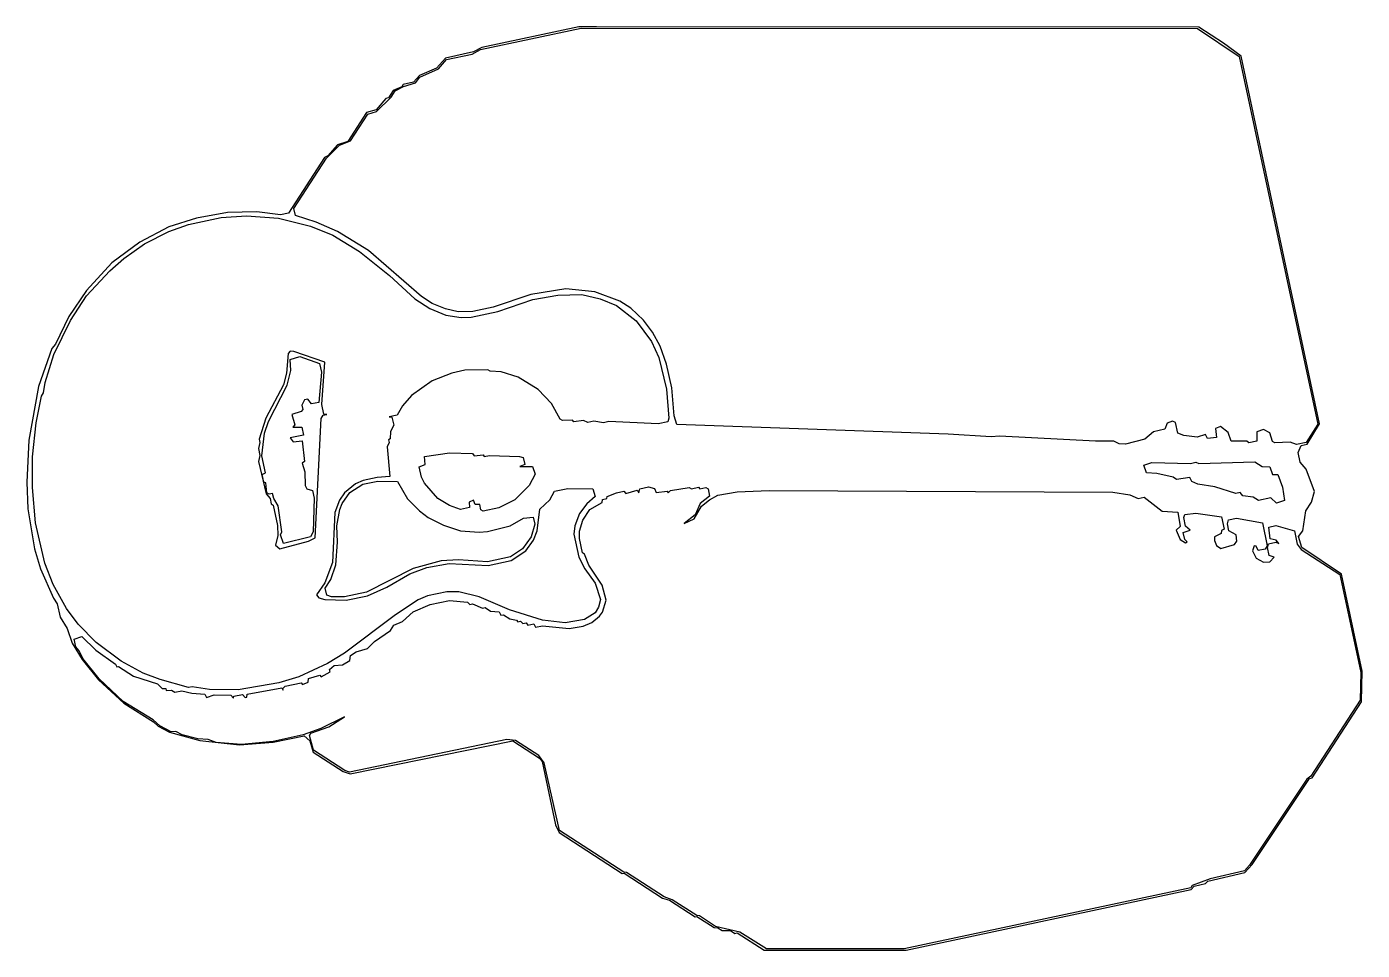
# Model space of a CAD drawing. Extents: x 10 to 402, y 10 to 281.
import ezdxf

# ---------------------------------------------------------------- set-up
doc = ezdxf.new("R2010")
doc.units = 0
for name, color, linetype in [('BODY_OUTLINE', 7, 'Continuous'), ('BRIDGE_ROUTE', 7, 'Continuous'), ('JACK_ROUTE', 7, 'Continuous'), ('NECK_POCKET', 7, 'Continuous')]:
    doc.layers.add(name, color=color, linetype=linetype)

msp = doc.modelspace()

# ---------------------------------------------------------------- linework, layer by layer
at = {"layer": 'BODY_OUTLINE'}
msp.add_lwpolyline([(366.14, 272.29), (361.01, 276.06), (353.79, 280.75), (177.09, 280.91), (171.95, 280.89), (143.49, 274.82), (141.06, 273.49), (132.78, 271.72), (130.18, 268.73), (125.22, 266.59), (123.48, 264.59), (120.38, 263.93), (119.97, 263.3), (117.49, 262.23), (116.07, 260.04), (115.29, 259.87), (112.48, 256.56), (109.69, 255.7), (104.2, 247.22), (101.15, 246.3), (98.33, 242.99), (97.35, 242.51), (86.77, 226.19), (84.44, 225.69), (77.48, 226.64), (68.86, 226.42), (59.75, 224.75), (51.64, 222.21), (43.13, 217.68), (34.96, 211.61), (27.49, 203.52), (22.35, 195.93), (18.4, 187.79), (17.33, 186.48), (13.48, 175.37), (10.62, 159.61), (10, 147.31), (10.31, 139.53), (12.28, 127.77), (14.06, 121.93), (17.81, 113.26), (18.97, 111.61), (19.8, 107.73), (21.87, 104.39), (23.32, 100.1), (26.24, 95.31), (31.04, 89.3), (38.44, 82.49), (47.18, 77.05), (48.55, 75.72), (51.89, 74), (60.79, 71.57), (72.44, 70.27), (82.29, 71.02), (91.34, 72.95), (93.02, 71.42), (94, 68.11), (102.79, 62.41), (104.82, 61.76), (152.54, 71.41), (160.39, 66.32), (161.13, 65.39), (165.11, 46.76), (166.12, 44.55), (184.65, 32.54), (185.17, 32.65), (196.47, 25.32), (198.5, 24.67), (206.04, 19.79), (206.55, 19.9), (211.58, 16.64), (212.67, 16.6), (213.92, 15.79), (216.36, 15.77), (217.62, 14.96), (218.4, 15.12), (226.25, 10.03), (267.92, 10), (351.49, 27.84), (352.36, 28.84), (355.73, 29.55), (356.39, 30.24), (367.21, 32.82), (369.41, 35.18), (386.21, 60.41), (386.98, 60.57), (401.43, 82.87), (401.68, 91.85), (395.6, 120.31), (383.93, 128.1), (382.96, 131.41), (384.23, 133.03), (385.14, 138.91), (386.77, 141.42), (387.71, 144.6), (385.24, 151.11), (383.45, 153.16), (382.85, 156.01), (383.75, 158.09), (385.56, 158.48), (389.17, 164.39)], close=True, dxfattribs=at)
at = {"layer": 'BRIDGE_ROUTE'}
for points in [[(195.36, 183.89), (197.61, 174.63), (198.34, 166.13), (198.04, 164.99), (195.19, 164.38), (180.71, 165.07), (179.16, 164.74), (176.35, 165.23), (174.54, 164.84), (173.33, 165.39), (170.43, 165.05), (170.06, 165.51), (167.11, 165.42), (166.48, 165.83), (163.88, 170.41), (160.04, 174.46), (154.13, 178.07), (149.18, 179.72), (145.9, 179.83), (145.28, 180.24), (138.53, 180.15), (134.65, 179.32), (128.92, 177.02), (122.8, 172.73), (120.19, 169.74), (118.62, 166.97), (116.29, 166.48), (117.12, 166.38), (117.62, 164.05), (116.66, 162.22), (116.58, 160.04), (116.12, 159.68), (116.28, 158.9), (115.73, 157.7), (116.52, 148.94), (112.78, 148.68), (108.64, 147.8), (106.42, 146.78), (103.19, 144.2), (101.76, 142), (100.36, 138.45), (99.72, 123.71), (97.46, 117.82), (94.96, 114.31), (95.7, 113.38), (97.42, 112.94), (103.7, 112.66), (109.91, 113.98), (115.58, 116.54), (122.33, 120.42), (127.34, 122.3), (133.87, 123.42), (145.34, 122.9), (152.07, 124.33), (156.34, 127.14), (158.63, 130.33), (159.69, 132.99), (160.49, 139.39), (163.41, 142.17), (164.78, 144.63), (168.66, 145.46), (175.98, 145.4), (176.74, 143.12), (174.22, 140.96), (172.13, 138.08), (170.72, 134.54), (170.44, 132.04), (171.88, 125.31), (173.69, 121.91), (176.75, 117.7), (178.32, 112.89), (177.73, 110.6), (176.71, 109.03), (173.62, 107.02), (167.87, 106.06), (161.22, 106.81), (151.63, 109.9), (142.71, 113.68), (136.72, 115.1), (133.19, 115.16), (127.5, 113.95), (124.77, 112.82), (118.13, 108.43), (103.22, 97.13), (98.18, 94.16), (89.82, 90.21), (83.98, 88.43), (71.97, 86.4), (63.56, 86.5), (58.52, 87.32), (57.48, 87.1), (49.15, 89.38), (44.14, 91.29), (37.71, 94.78), (30.33, 100.24), (25.12, 105.62), (21.69, 110.3), (17.76, 117.31), (15.34, 123.56), (12.54, 135.4), (11.68, 145.77), (11.67, 154.7), (12.79, 164.67), (14.34, 172.58), (14.96, 173.52), (15.38, 176.59), (17.98, 184.72), (22.88, 194.69), (27.56, 201.92), (34.37, 209.32), (38.47, 212.9), (44.59, 217.18), (51.66, 220.86), (57.44, 222.9), (67.02, 224.95), (74.48, 225.46), (83.83, 224.75), (93.25, 222.43), (99.78, 219.76), (107.57, 214.94), (116.38, 207.89), (123.78, 201.08), (128.18, 198.23), (132.93, 196.27), (137.4, 195.6), (140.35, 195.69), (148.12, 197.35), (158.45, 200.91), (165.75, 202.19), (172.75, 202.34), (178.17, 201.06), (182.92, 199.09), (188.73, 194.65), (193.27, 188.59)], [(88.38, 185.68), (87.29, 185.72), (86.63, 185.03), (86.23, 179.27), (85.34, 175.83), (80.13, 166.06), (78.18, 159.96), (78.4, 158.93), (77.96, 157.21), (78.4, 155.14), (77.95, 153.42), (80.26, 143.9), (81.36, 142.52), (81.69, 140.96), (82.32, 140.56), (83.59, 134.61), (83.68, 131.65), (82.94, 128.79), (84.25, 127.71), (92.68, 130.05), (94.64, 131.01), (96.37, 166.01), (96.98, 166.95), (98.01, 167.17), (97.18, 167.27), (96.58, 170.11), (97.45, 182.48)], [(90.06, 184.14), (95.9, 182.14), (96.45, 179.56), (95.63, 170.72), (93.56, 170.28), (92.46, 171.67), (91.42, 171.45), (90.66, 169.93), (90.94, 168.64), (90.53, 168.01), (87.74, 167.14), (88.66, 164.1), (88, 163.41), (90.69, 163.45), (91.19, 161.12), (87.31, 160.29), (88.1, 159.11), (90.75, 159.4), (91.5, 153.34), (90.78, 152.91), (91.59, 150.38), (91.64, 146.33), (92.12, 145.35), (93.84, 144.91), (94.34, 142.58), (94, 132.77), (93.24, 131.25), (85.27, 129.28), (84.46, 131.82), (84.81, 132.7), (83.73, 140.32), (82.45, 142.48), (82.12, 144.03), (81.09, 143.81), (80.46, 144.22), (80.11, 147.12), (79.54, 147.27), (79.04, 149.6), (80.02, 150.08), (78.97, 154.99), (79.72, 161.64), (80.86, 165.14), (86.43, 175.79), (87.42, 180.06), (87.27, 183.28)], [(158.55, 137.08), (158.99, 135.01), (157.9, 131.26), (155.4, 127.75), (151.85, 125.37), (145.12, 123.93), (136.6, 124.55), (131.52, 124.27), (123.35, 121.99), (109.69, 115.02), (103.22, 113.63), (99.43, 113.64), (97.97, 114.14), (97.53, 116.21), (99.16, 118.72), (100.66, 123.1), (101.14, 129.7), (100.93, 134.52), (101.8, 139.3), (102.5, 141.08), (104.8, 144.27), (108.61, 146.71), (113, 147.65), (118.71, 147.51), (121.69, 142.47), (125.16, 138.88), (127.72, 136.99), (132.27, 134.71), (137.22, 133.07), (142.73, 132.62), (145.11, 132.86), (151.78, 134.55), (155.65, 136.73)]]:
    msp.add_lwpolyline(points, close=True, dxfattribs=at)
at = {"layer": 'JACK_ROUTE'}
msp.add_lwpolyline([(159.11, 149.64), (157.39, 146.3), (153.14, 142.15), (148.5, 139.8), (143.84, 138.81), (143.21, 139.22), (142.88, 140.77), (141.53, 140.75), (141, 141.99), (139.76, 141.45), (139.83, 139.85), (137.24, 139.29), (134.01, 140.5), (130.61, 142.48), (126.66, 147.05), (125.76, 148.75), (125.09, 151.85), (126.85, 152.5), (126.61, 154.88), (133.97, 155.91), (140.77, 155.74), (141.19, 155.02), (143.83, 155.31), (144.2, 154.85), (145.76, 155.18), (154.48, 154.88), (155.62, 154.58), (156.06, 152.51), (154.57, 151.92), (158.36, 151.92)], close=True, dxfattribs=at)
at = {"layer": 'NECK_POCKET'}
for points in [[(388.65, 164.28), (385.19, 158.94), (382.35, 158.33), (380.57, 159.04), (376.01, 158.87), (375.38, 159.28), (374.57, 161.81), (372.74, 162.78), (370.73, 162.08), (370.76, 159.38), (368.43, 158.88), (367.81, 159.29), (363.19, 159.38), (362.38, 161.92), (360.12, 163.6), (358.62, 163.01), (358.92, 160.37), (356.28, 160.07), (355.74, 161.31), (353.21, 160.5), (349.31, 161.02), (347.54, 161.73), (346.87, 164.83), (345.99, 165.18), (344.49, 164.59), (343.79, 162.82), (340.42, 162.1), (337.91, 159.94), (332.27, 158.47), (330.35, 158.6), (328.83, 159.36), (323.44, 159.29), (295.24, 160.84), (292.85, 160.6), (280.23, 161.43), (200.65, 164.19), (199.84, 166.72), (199.16, 174.96), (197.67, 181.95), (195.73, 187.22), (193.5, 191.34), (190.86, 194.84), (187.13, 198.37), (183.99, 200.4), (176.64, 203.16), (168.06, 204.04), (157.86, 202.4), (146.75, 198.68), (140.8, 197.41), (136.49, 197.3), (132.8, 198.14), (128.94, 199.75), (125.8, 201.78), (110.21, 215.23), (101.16, 220.87), (94.9, 223.59), (88.8, 225.54), (88.36, 227.61), (97.93, 242.37), (101.72, 246.15), (104.97, 247.39), (110.06, 255.24), (112.59, 256.05), (116.85, 260.2), (118.07, 262.09), (120.49, 263.41), (124.06, 264.45), (125.33, 266.07), (130.75, 268.58), (133.15, 271.26), (140.66, 272.86), (143.08, 274.19), (172.58, 280.48), (353.32, 280.38), (365.62, 272.18)], [(378.82, 141.89), (376.55, 141.13), (374.87, 142.67), (371.25, 141.9), (369.68, 142.91), (366.61, 143.34), (365.87, 144.27), (364.58, 143.99), (358.48, 145.93), (353.44, 146.75), (351.66, 147.46), (351.13, 148.69), (347.19, 148.12), (346.25, 148.74), (341.41, 149.87), (338.4, 150.03), (337.64, 152.31), (339.92, 153.06), (351.34, 152.8), (352.89, 153.13), (353.77, 152.78), (370.17, 153.3), (372.36, 151.87), (374.54, 151.8), (375.3, 149.52), (376.91, 149.6), (378.25, 145.83)], [(401.06, 83.33), (386.61, 61.04), (385.43, 60.24), (368.63, 35.01), (367.09, 33.33), (357.06, 30.92), (351.79, 28.98), (351.38, 28.36), (267.29, 10.41), (226.97, 10.46), (219.17, 15.29), (212.04, 17.01), (207.33, 20.06), (206.5, 20.16), (199.28, 24.84), (196.93, 25.69), (185.94, 32.81), (185.11, 32.91), (166.27, 45.12), (161.76, 64.99), (160.23, 67.1), (153.32, 71.57), (150.83, 71.85), (104.71, 62.28), (103.25, 62.78), (94.15, 68.68), (92.95, 73.03), (93.36, 73.65), (98.62, 75.59), (103.15, 78.45), (96.3, 75.09), (91.03, 73.16), (82.23, 71.28), (72.95, 70.38), (65.52, 70.96), (63.18, 71.81), (60.17, 71.98), (55.58, 73.17), (53.76, 74.13), (52.41, 74.11), (49.06, 75.83), (47.07, 77.57), (38.33, 83.01), (31.24, 89.61), (26.44, 95.62), (25.43, 97.84), (24.38, 98.97), (23.88, 101.3), (26.15, 102.05), (30.25, 98.06), (36.01, 93.88), (36.44, 93.16), (36.95, 93.27), (41.35, 90.42), (48.33, 88.12), (49.7, 86.79), (50.79, 86.75), (50.9, 86.24), (52.51, 86.31), (53.45, 85.7), (55.52, 86.14), (58.38, 85.4), (62.23, 85.14), (62.71, 84.16), (64.98, 84.91), (69.86, 84.87), (70.6, 83.95), (70.75, 84.52), (73.33, 85.07), (74.07, 84.15), (74.59, 84.26), (74.68, 85.09), (84.83, 86.98), (85.25, 86.26), (85.14, 86.78), (85.81, 87.46), (90.47, 88.46), (90.84, 88), (92.59, 88.64), (92.63, 89.73), (95.94, 90.71), (96.31, 90.25), (98.99, 91.63), (98.82, 92.41), (100.21, 93.51), (102.59, 93.75), (104.76, 95.03), (105, 96.43), (106.64, 97.59), (109.95, 98.57), (111.95, 100.62), (116.68, 103.79), (117.7, 105.36), (120.18, 106.43), (123.36, 109.28), (128.31, 111.42), (134.01, 112.63), (139.25, 112.13), (139.94, 111.46), (140.71, 111.63), (143.69, 110.37), (144.46, 110.53), (146.03, 109.52), (148.53, 109.24), (149.01, 108.26), (149.78, 108.42), (151.67, 107.2), (153.64, 106.81), (154.01, 106.35), (154.79, 106.52), (155.47, 105.85), (156.51, 106.07), (156.93, 105.35), (158.74, 105.74), (159.22, 104.76), (161.29, 105.2), (169.04, 104.42), (173.23, 105.04), (175.71, 106.11), (178.02, 107.96), (178.83, 109.21), (179.98, 112.7), (178.78, 117.05), (174.82, 122.96), (173.58, 126.22), (172.95, 126.63), (172.07, 130.77), (172.14, 132.95), (173.09, 136.12), (175.12, 139.26), (178.73, 141.39), (178.82, 142.22), (180.12, 142.49), (180.26, 143.07), (183, 144.19), (185.07, 144.63), (185.75, 143.97), (189.06, 144.94), (189.49, 144.22), (189.78, 145.37), (192.37, 145.92), (194.09, 145.48), (194.62, 144.24), (197.78, 144.64), (198.15, 144.18), (198.82, 144.86), (204.31, 145.76), (204.94, 145.36), (207.01, 145.8), (207.38, 145.34), (209.19, 145.72), (209.82, 145.32), (210.26, 143.25), (207.48, 141.03), (206.02, 137.74), (202.78, 135.16), (205.72, 136.6), (207.91, 140.31), (210.22, 142.15), (212.64, 143.48), (218.39, 144.44), (227.78, 144.82), (328.51, 144.41), (333.55, 143.59), (335.95, 142.48), (337.76, 142.87), (342.95, 138.83), (347.63, 138.48), (348.25, 134.28), (347.13, 133.23), (348.25, 130.49), (349.82, 129.48), (350.28, 129.85), (349.6, 130.51), (349.16, 132.58), (351.17, 133.28), (349.86, 134.36), (349.31, 136.94), (349.66, 137.83), (352.82, 138.23), (360.36, 137.14), (361.13, 133.51), (360.41, 133.09), (360.32, 132.26), (358.36, 131.3), (358.32, 130.21), (358.91, 128.71), (360.17, 127.9), (364.25, 129.04), (364.86, 129.98), (364.73, 131.85), (362.59, 133.01), (362.15, 135.08), (362.45, 136.23), (364.78, 136.73), (372.37, 135.37), (373.81, 128.64), (373.2, 127.7), (371.12, 127.26), (370.59, 128.5), (370.02, 128.65), (369.52, 127.19), (370.53, 124.97), (372.67, 123.8), (374.54, 123.93), (375.87, 125.3), (374.41, 125.8), (373.92, 128.13), (374.21, 129.27), (376.28, 129.71), (377.17, 129.36), (376.43, 130.29), (374.71, 130.73), (374.25, 134.15), (376.32, 134.59), (381.79, 133.05), (382.62, 129.17), (383.78, 127.53), (395.09, 120.2), (401.22, 91.48)]]:
    msp.add_lwpolyline(points, close=True, dxfattribs=at)

doc.saveas('drawing.dxf')
